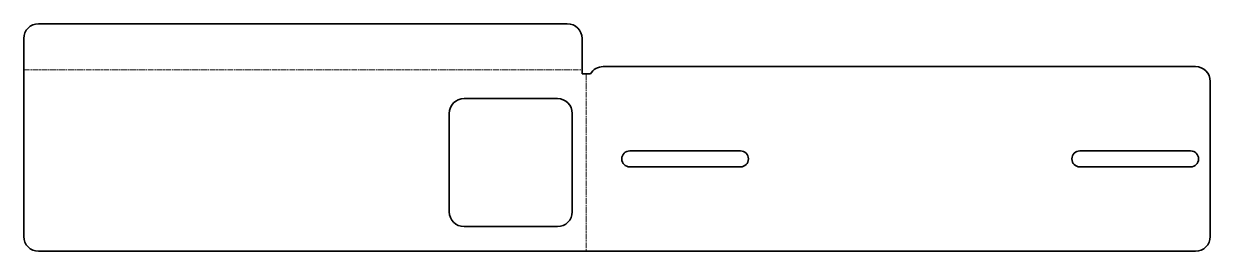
# Model space of a CAD drawing. Header units: millimetres. Extents: x 0 to 482, y 0 to 92.
import ezdxf

# ---------------------------------------------------------------- set-up
doc = ezdxf.new("R2010")
doc.units = ezdxf.units.MM
doc.linetypes.add('Chain', pattern=[13.68, 9.12, -1.14, 2.28, -1.14])
doc.layers.add('SIMUMAK Bend Centerline (ISO)', color=7, linetype='Chain', lineweight=9)
doc.layers.add('SIMUMAK Visible (ISO)', color=7, linetype='Continuous', lineweight=35)

# ---------------------------------------------------------------- blocks, each defined once
blk = doc.blocks.new('3DF-V016-CUVA001_Sheet_3DF-V016-CUVA001~2')
at = {"layer": 'SIMUMAK Bend Centerline (ISO)', "ltscale": 0.263158}
for p, q in [((-241.2, 27.5), (-14.2, 27.5)), ((-12.5, 25.8), (-12.5, -46.2))]:
    blk.add_line(p, q, dxfattribs=at)
at = {"layer": 'SIMUMAK Visible (ISO)'}
for p, q in [((-235.2, 46.2), (-20.2, 46.2)), ((-241.2, -40.2), (-241.2, 40.2)), ((-14.2, 40.2), (-14.2, 25.8)), ((-10.8, 25.8), (-14.2, 25.8)), ((-5.61, 28.8), (235.2, 28.8)), ((241.2, 22.8), (241.2, -40.2)), ((-62.2, 15.8), (-24.2, 15.8)), ((-68.2, -30.2), (-68.2, 9.8)), ((-18.2, 9.8), (-18.2, -30.2)), ((5.2, -5.45), (50.2, -5.45)), ((188.2, -5.45), (233.2, -5.45)), ((50.2, -11.95), (5.2, -11.95)), ((233.2, -11.95), (188.2, -11.95)), ((-24.2, -36.2), (-62.2, -36.2)), ((235.2, -46.2), (-235.2, -46.2))]:
    blk.add_line(p, q, dxfattribs=at)
at = {"layer": 'SIMUMAK Visible (ISO)', "extrusion": (0, 0, -1)}
for centre, radius, start, end in [((235.2, 40.2), 6, 360, 90), ((20.2, 40.2), 6, 90, 180), ((5.61, 22.8), 6, 30, 90), ((-235.2, 22.8), 6, 90, 180), ((-5.2, -8.7), 3.25, 270, 90), ((-50.2, -8.7), 3.25, 90, 270), ((-188.2, -8.7), 3.25, 270, 90), ((-233.2, -8.7), 3.25, 90, 270), ((235.2, -40.2), 6, 270, 0), ((-235.2, -40.2), 6, 180, 270)]:
    blk.add_arc(centre, radius, start, end, dxfattribs=at)
at = {"layer": 'SIMUMAK Visible (ISO)'}
for centre, start, end in [((-62.2, 9.8), 90, 180), ((-24.2, 9.8), 0, 90), ((-62.2, -30.2), 180, 270), ((-24.2, -30.2), 270, 360)]:
    blk.add_arc(centre, 6, start, end, dxfattribs=at)

msp = doc.modelspace()

# ---------------------------------------------------------------- block references
msp.add_blockref('3DF-V016-CUVA001_Sheet_3DF-V016-CUVA001~2', (241.2, 46.2))

doc.saveas('drawing.dxf')
